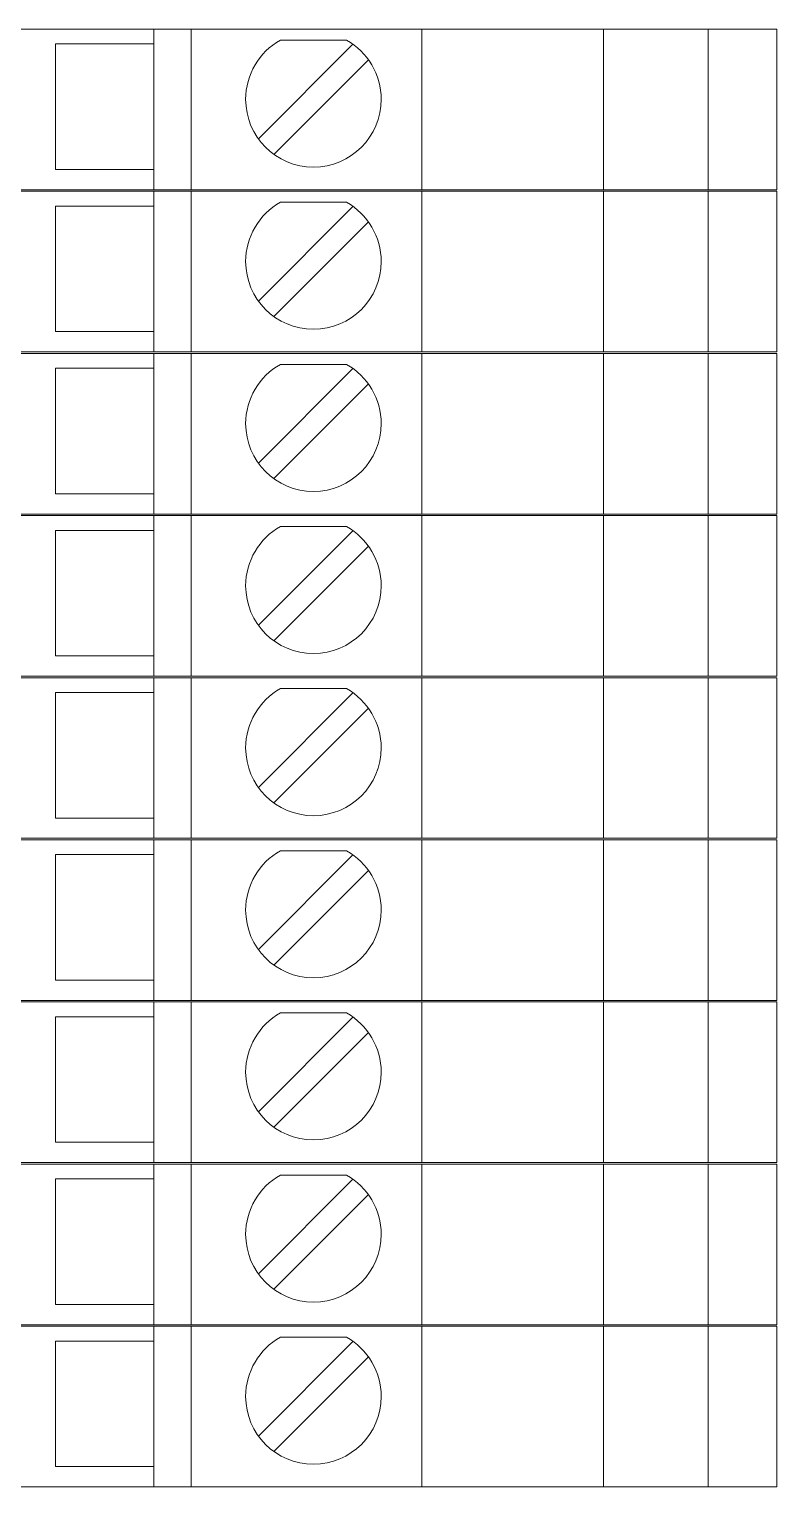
# Model space of a CAD drawing. Header units: millimetres. Extents: x 4962 to 7449, y 754 to 2938.
# Drawn here: x 5346.79 to 5370.79, y 2463.94 to 2510.69 of the extents above; entities that cross this region are included whole.
import ezdxf

# ---------------------------------------------------------------- set-up
doc = ezdxf.new("R2010")
doc.units = ezdxf.units.MM
doc.layers.add('000-PI-ORMAR', color=2, linetype='Continuous')

msp = doc.modelspace()

# ---------------------------------------------------------------- linework, layer by layer
at = {"layer": '000-PI-ORMAR', "color": 0, "linetype": 'ByBlock', "lineweight": 0}
for p, q in [((5342.792, 2510.693), (5350.792, 2510.693)), ((5350.792, 2510.693), (5350.792, 2510.693)), ((5350.792, 2510.693), (5351.992, 2510.693)), ((5350.792, 2510.693), (5350.792, 2505.543)), ((5351.992, 2510.693), (5359.392, 2510.693)), ((5351.992, 2510.693), (5351.992, 2505.543)), ((5359.392, 2510.693), (5361.966, 2510.693)), ((5359.392, 2510.693), (5359.392, 2505.543)), ((5364.474, 2510.693), (5361.966, 2510.693)), ((5362.792, 2510.693), (5362.792, 2510.693)), ((5363.092, 2510.693), (5363.092, 2510.693)), ((5363.992, 2510.693), (5363.992, 2510.693)), ((5364.858, 2510.693), (5364.474, 2510.693)), ((5364.858, 2510.693), (5367, 2510.693)), ((5365.231, 2510.693), (5365.231, 2505.543)), ((5366.542, 2510.693), (5366.542, 2510.693)), ((5367, 2510.693), (5368.592, 2510.693)), ((5368.592, 2510.693), (5368.592, 2510.693)), ((5368.592, 2510.693), (5369.792, 2510.693)), ((5368.592, 2510.693), (5368.592, 2505.543)), ((5369.292, 2510.693), (5369.292, 2510.693)), ((5369.792, 2510.693), (5369.792, 2510.693)), ((5369.792, 2510.693), (5370.109, 2510.693)), ((5370.792, 2510.693), (5370.109, 2510.693)), ((5370.792, 2510.693), (5370.792, 2510.693)), ((5370.792, 2510.693), (5370.792, 2505.543)), ((5347.642, 2506.193), (5347.642, 2510.218)), ((5347.642, 2510.218), (5350.792, 2510.218)), ((5347.642, 2510.218), (5347.642, 2510.218)), ((5350.792, 2510.218), (5350.792, 2510.218)), ((5357.187, 2510.209), (5354.152, 2507.173)), ((5354.858, 2510.343), (5354.858, 2510.343)), ((5356.976, 2510.343), (5354.858, 2510.343)), ((5356.976, 2510.343), (5356.976, 2510.343)), ((5357.187, 2510.209), (5357.187, 2510.209)), ((5351.992, 2509.743), (5351.992, 2507.143)), ((5351.992, 2509.743), (5351.992, 2509.743)), ((5354.647, 2506.678), (5357.682, 2509.714)), ((5357.682, 2509.714), (5357.682, 2509.714)), ((5351.992, 2507.143), (5351.992, 2507.143)), ((5354.152, 2507.173), (5354.152, 2507.173)), ((5354.647, 2506.678), (5354.647, 2506.678)), ((5350.792, 2506.193), (5347.642, 2506.193)), ((5347.642, 2506.193), (5347.642, 2506.193)), ((5350.792, 2506.193), (5350.792, 2506.193)), ((5342.792, 2505.543), (5350.792, 2505.543)), ((5342.792, 2505.493), (5350.792, 2505.493)), ((5350.792, 2505.543), (5351.992, 2505.543)), ((5350.792, 2505.543), (5350.792, 2505.543)), ((5350.792, 2505.493), (5350.792, 2505.493)), ((5350.792, 2505.493), (5351.992, 2505.493)), ((5350.792, 2505.493), (5350.792, 2500.343)), ((5351.992, 2505.543), (5359.392, 2505.543)), ((5351.992, 2505.493), (5359.392, 2505.493)), ((5351.992, 2505.493), (5351.992, 2500.343)), ((5359.392, 2505.543), (5361.966, 2505.543)), ((5359.392, 2505.493), (5361.966, 2505.493)), ((5359.392, 2505.493), (5359.392, 2500.343)), ((5361.966, 2505.543), (5364.474, 2505.543)), ((5364.474, 2505.493), (5361.966, 2505.493)), ((5362.792, 2505.493), (5362.792, 2505.493)), ((5363.092, 2505.543), (5363.092, 2505.543)), ((5363.092, 2505.493), (5363.092, 2505.493)), ((5363.992, 2505.543), (5363.992, 2505.543)), ((5363.992, 2505.493), (5363.992, 2505.493)), ((5364.474, 2505.543), (5364.858, 2505.543)), ((5364.858, 2505.493), (5364.474, 2505.493)), ((5364.858, 2505.543), (5367, 2505.543)), ((5364.858, 2505.493), (5367, 2505.493)), ((5365.231, 2505.493), (5365.231, 2500.343)), ((5366.542, 2505.543), (5366.542, 2505.543)), ((5366.542, 2505.493), (5366.542, 2505.493)), ((5367, 2505.543), (5368.592, 2505.543)), ((5367, 2505.493), (5368.592, 2505.493)), ((5368.592, 2505.543), (5369.792, 2505.543)), ((5368.592, 2505.543), (5368.592, 2505.543)), ((5368.592, 2505.493), (5368.592, 2505.493)), ((5368.592, 2505.493), (5369.792, 2505.493)), ((5368.592, 2505.493), (5368.592, 2500.343)), ((5369.292, 2505.493), (5369.292, 2505.493)), ((5369.792, 2505.543), (5370.109, 2505.543)), ((5369.792, 2505.543), (5369.792, 2505.543)), ((5369.792, 2505.493), (5369.792, 2505.493)), ((5369.792, 2505.493), (5370.109, 2505.493)), ((5370.792, 2505.543), (5370.109, 2505.543)), ((5370.792, 2505.493), (5370.109, 2505.493)), ((5370.792, 2505.543), (5370.792, 2505.543)), ((5370.792, 2505.493), (5370.792, 2505.493)), ((5370.792, 2505.493), (5370.792, 2500.343)), ((5347.642, 2500.993), (5347.642, 2505.018)), ((5347.642, 2505.018), (5350.792, 2505.018)), ((5347.642, 2505.018), (5347.642, 2505.018)), ((5350.792, 2505.018), (5350.792, 2505.018)), ((5357.187, 2505.009), (5354.152, 2501.973)), ((5354.858, 2505.143), (5354.858, 2505.143)), ((5356.976, 2505.143), (5354.858, 2505.143)), ((5356.976, 2505.143), (5356.976, 2505.143)), ((5357.187, 2505.009), (5357.187, 2505.009)), ((5351.992, 2504.543), (5351.992, 2501.943)), ((5351.992, 2504.543), (5351.992, 2504.543)), ((5354.647, 2501.478), (5357.682, 2504.514)), ((5357.682, 2504.514), (5357.682, 2504.514)), ((5351.992, 2501.943), (5351.992, 2501.943)), ((5354.152, 2501.973), (5354.152, 2501.973)), ((5354.647, 2501.478), (5354.647, 2501.478)), ((5350.792, 2500.993), (5347.642, 2500.993)), ((5347.642, 2500.993), (5347.642, 2500.993)), ((5350.792, 2500.993), (5350.792, 2500.993)), ((5342.792, 2500.343), (5350.792, 2500.343)), ((5342.792, 2500.293), (5350.792, 2500.293)), ((5350.792, 2500.343), (5351.992, 2500.343)), ((5350.792, 2500.343), (5350.792, 2500.343)), ((5350.792, 2500.293), (5350.792, 2500.293)), ((5350.792, 2500.293), (5351.992, 2500.293)), ((5350.792, 2500.293), (5350.792, 2495.143)), ((5351.992, 2500.343), (5359.392, 2500.343)), ((5351.992, 2500.293), (5359.392, 2500.293)), ((5351.992, 2500.293), (5351.992, 2495.143)), ((5359.392, 2500.343), (5361.966, 2500.343)), ((5359.392, 2500.293), (5361.966, 2500.293)), ((5359.392, 2500.293), (5359.392, 2495.143)), ((5361.966, 2500.343), (5364.474, 2500.343)), ((5364.474, 2500.293), (5361.966, 2500.293)), ((5362.792, 2500.293), (5362.792, 2500.293)), ((5363.092, 2500.343), (5363.092, 2500.343)), ((5363.092, 2500.293), (5363.092, 2500.293)), ((5363.992, 2500.343), (5363.992, 2500.343)), ((5363.992, 2500.293), (5363.992, 2500.293)), ((5364.474, 2500.343), (5364.858, 2500.343)), ((5364.858, 2500.293), (5364.474, 2500.293)), ((5364.858, 2500.343), (5367, 2500.343)), ((5364.858, 2500.293), (5367, 2500.293)), ((5365.231, 2500.293), (5365.231, 2495.143)), ((5366.542, 2500.343), (5366.542, 2500.343)), ((5366.542, 2500.293), (5366.542, 2500.293)), ((5367, 2500.343), (5368.592, 2500.343)), ((5367, 2500.293), (5368.592, 2500.293)), ((5368.592, 2500.343), (5369.792, 2500.343)), ((5368.592, 2500.343), (5368.592, 2500.343)), ((5368.592, 2500.293), (5368.592, 2500.293)), ((5368.592, 2500.293), (5369.792, 2500.293)), ((5368.592, 2500.293), (5368.592, 2495.143)), ((5369.292, 2500.293), (5369.292, 2500.293)), ((5369.792, 2500.343), (5370.109, 2500.343)), ((5369.792, 2500.343), (5369.792, 2500.343)), ((5369.792, 2500.293), (5369.792, 2500.293)), ((5369.792, 2500.293), (5370.109, 2500.293)), ((5370.792, 2500.343), (5370.109, 2500.343)), ((5370.792, 2500.293), (5370.109, 2500.293)), ((5370.792, 2500.343), (5370.792, 2500.343)), ((5370.792, 2500.293), (5370.792, 2500.293)), ((5370.792, 2500.293), (5370.792, 2495.143)), ((5347.642, 2495.793), (5347.642, 2499.818)), ((5347.642, 2499.818), (5350.792, 2499.818)), ((5347.642, 2499.818), (5347.642, 2499.818)), ((5350.792, 2499.818), (5350.792, 2499.818)), ((5357.187, 2499.809), (5354.152, 2496.773)), ((5354.858, 2499.943), (5354.858, 2499.943)), ((5356.976, 2499.943), (5354.858, 2499.943)), ((5356.976, 2499.943), (5356.976, 2499.943)), ((5357.187, 2499.809), (5357.187, 2499.809)), ((5351.992, 2499.343), (5351.992, 2496.743)), ((5351.992, 2499.343), (5351.992, 2499.343)), ((5354.647, 2496.278), (5357.682, 2499.314)), ((5357.682, 2499.314), (5357.682, 2499.314)), ((5351.992, 2496.743), (5351.992, 2496.743)), ((5354.152, 2496.773), (5354.152, 2496.773)), ((5354.647, 2496.278), (5354.647, 2496.278)), ((5350.792, 2495.793), (5347.642, 2495.793)), ((5347.642, 2495.793), (5347.642, 2495.793)), ((5350.792, 2495.793), (5350.792, 2495.793)), ((5342.792, 2495.143), (5350.792, 2495.143)), ((5342.792, 2495.093), (5350.792, 2495.093)), ((5350.792, 2495.143), (5351.992, 2495.143)), ((5350.792, 2495.143), (5350.792, 2495.143)), ((5350.792, 2495.093), (5350.792, 2495.093)), ((5350.792, 2495.093), (5351.992, 2495.093)), ((5350.792, 2495.093), (5350.792, 2489.943)), ((5351.992, 2495.143), (5359.392, 2495.143)), ((5351.992, 2495.093), (5359.392, 2495.093)), ((5351.992, 2495.093), (5351.992, 2489.943)), ((5359.392, 2495.143), (5361.966, 2495.143)), ((5359.392, 2495.093), (5361.966, 2495.093)), ((5359.392, 2495.093), (5359.392, 2489.943)), ((5361.966, 2495.143), (5364.474, 2495.143)), ((5364.474, 2495.093), (5361.966, 2495.093)), ((5362.792, 2495.093), (5362.792, 2495.093)), ((5363.092, 2495.143), (5363.092, 2495.143)), ((5363.092, 2495.093), (5363.092, 2495.093)), ((5363.992, 2495.143), (5363.992, 2495.143)), ((5363.992, 2495.093), (5363.992, 2495.093)), ((5364.474, 2495.143), (5364.858, 2495.143)), ((5364.858, 2495.093), (5364.474, 2495.093)), ((5364.858, 2495.143), (5367, 2495.143)), ((5364.858, 2495.093), (5367, 2495.093)), ((5365.231, 2495.093), (5365.231, 2489.943)), ((5366.542, 2495.143), (5366.542, 2495.143)), ((5366.542, 2495.093), (5366.542, 2495.093)), ((5367, 2495.143), (5368.592, 2495.143)), ((5367, 2495.093), (5368.592, 2495.093)), ((5368.592, 2495.143), (5369.792, 2495.143)), ((5368.592, 2495.143), (5368.592, 2495.143)), ((5368.592, 2495.093), (5368.592, 2495.093)), ((5368.592, 2495.093), (5369.792, 2495.093)), ((5368.592, 2495.093), (5368.592, 2489.943)), ((5369.292, 2495.093), (5369.292, 2495.093)), ((5369.792, 2495.143), (5370.109, 2495.143)), ((5369.792, 2495.143), (5369.792, 2495.143)), ((5369.792, 2495.093), (5369.792, 2495.093)), ((5369.792, 2495.093), (5370.109, 2495.093)), ((5370.792, 2495.143), (5370.109, 2495.143)), ((5370.792, 2495.093), (5370.109, 2495.093)), ((5370.792, 2495.143), (5370.792, 2495.143)), ((5370.792, 2495.093), (5370.792, 2495.093)), ((5370.792, 2495.093), (5370.792, 2489.943)), ((5347.642, 2490.593), (5347.642, 2494.618)), ((5347.642, 2494.618), (5350.792, 2494.618)), ((5347.642, 2494.618), (5347.642, 2494.618)), ((5350.792, 2494.618), (5350.792, 2494.618)), ((5357.187, 2494.609), (5354.152, 2491.573)), ((5354.858, 2494.743), (5354.858, 2494.743)), ((5356.976, 2494.743), (5354.858, 2494.743)), ((5356.976, 2494.743), (5356.976, 2494.743)), ((5357.187, 2494.609), (5357.187, 2494.609)), ((5351.992, 2494.143), (5351.992, 2491.543)), ((5351.992, 2494.143), (5351.992, 2494.143)), ((5354.647, 2491.078), (5357.682, 2494.114)), ((5357.682, 2494.114), (5357.682, 2494.114)), ((5351.992, 2491.543), (5351.992, 2491.543)), ((5354.152, 2491.573), (5354.152, 2491.573)), ((5354.647, 2491.078), (5354.647, 2491.078)), ((5350.792, 2490.593), (5347.642, 2490.593)), ((5347.642, 2490.593), (5347.642, 2490.593)), ((5350.792, 2490.593), (5350.792, 2490.593)), ((5342.792, 2489.943), (5350.792, 2489.943)), ((5350.792, 2489.943), (5351.992, 2489.943)), ((5350.792, 2489.943), (5350.792, 2489.943)), ((5351.992, 2489.943), (5359.392, 2489.943)), ((5359.392, 2489.943), (5361.966, 2489.943)), ((5361.966, 2489.943), (5364.474, 2489.943)), ((5363.092, 2489.943), (5363.092, 2489.943)), ((5363.992, 2489.943), (5363.992, 2489.943)), ((5364.474, 2489.943), (5364.858, 2489.943)), ((5364.858, 2489.943), (5367, 2489.943)), ((5366.542, 2489.943), (5366.542, 2489.943)), ((5367, 2489.943), (5368.592, 2489.943)), ((5368.592, 2489.943), (5369.792, 2489.943)), ((5368.592, 2489.943), (5368.592, 2489.943)), ((5369.792, 2489.943), (5370.109, 2489.943)), ((5369.792, 2489.943), (5369.792, 2489.943)), ((5370.792, 2489.943), (5370.109, 2489.943)), ((5370.792, 2489.943), (5370.792, 2489.943)), ((5342.792, 2489.893), (5350.792, 2489.893)), ((5350.792, 2489.893), (5350.792, 2489.893)), ((5350.792, 2489.893), (5351.992, 2489.893)), ((5350.792, 2489.893), (5350.792, 2484.743)), ((5351.992, 2489.893), (5359.392, 2489.893)), ((5351.992, 2489.893), (5351.992, 2484.743)), ((5354.858, 2489.543), (5354.858, 2489.543)), ((5356.976, 2489.543), (5354.858, 2489.543)), ((5356.976, 2489.543), (5356.976, 2489.543)), ((5359.392, 2489.893), (5361.966, 2489.893)), ((5359.392, 2489.893), (5359.392, 2484.743)), ((5364.474, 2489.893), (5361.966, 2489.893)), ((5362.792, 2489.893), (5362.792, 2489.893)), ((5363.092, 2489.893), (5363.092, 2489.893)), ((5363.992, 2489.893), (5363.992, 2489.893)), ((5364.858, 2489.893), (5364.474, 2489.893)), ((5364.858, 2489.893), (5367, 2489.893)), ((5365.231, 2489.893), (5365.231, 2484.743)), ((5366.542, 2489.893), (5366.542, 2489.893)), ((5367, 2489.893), (5368.592, 2489.893)), ((5368.592, 2489.893), (5368.592, 2489.893)), ((5368.592, 2489.893), (5369.792, 2489.893)), ((5368.592, 2489.893), (5368.592, 2484.743)), ((5369.292, 2489.893), (5369.292, 2489.893)), ((5369.792, 2489.893), (5369.792, 2489.893)), ((5369.792, 2489.893), (5370.109, 2489.893)), ((5370.792, 2489.893), (5370.109, 2489.893)), ((5370.792, 2489.893), (5370.792, 2489.893)), ((5370.792, 2489.893), (5370.792, 2484.743)), ((5347.642, 2485.393), (5347.642, 2489.418)), ((5347.642, 2489.418), (5350.792, 2489.418)), ((5347.642, 2489.418), (5347.642, 2489.418)), ((5350.792, 2489.418), (5350.792, 2489.418)), ((5357.187, 2489.409), (5354.152, 2486.373)), ((5357.187, 2489.409), (5357.187, 2489.409)), ((5351.992, 2488.943), (5351.992, 2486.343)), ((5351.992, 2488.943), (5351.992, 2488.943)), ((5354.647, 2485.878), (5357.682, 2488.914)), ((5357.682, 2488.914), (5357.682, 2488.914)), ((5351.992, 2486.343), (5351.992, 2486.343)), ((5354.152, 2486.373), (5354.152, 2486.373)), ((5354.647, 2485.878), (5354.647, 2485.878)), ((5350.792, 2485.393), (5347.642, 2485.393)), ((5347.642, 2485.393), (5347.642, 2485.393)), ((5350.792, 2485.393), (5350.792, 2485.393)), ((5342.792, 2484.743), (5350.792, 2484.743)), ((5342.792, 2484.693), (5350.792, 2484.693)), ((5350.792, 2484.743), (5351.992, 2484.743)), ((5350.792, 2484.743), (5350.792, 2484.743)), ((5350.792, 2484.693), (5350.792, 2484.693)), ((5350.792, 2484.693), (5351.992, 2484.693)), ((5350.792, 2484.693), (5350.792, 2479.543)), ((5351.992, 2484.743), (5359.392, 2484.743)), ((5351.992, 2484.693), (5359.392, 2484.693)), ((5351.992, 2484.693), (5351.992, 2479.543)), ((5354.858, 2484.343), (5354.858, 2484.343)), ((5356.976, 2484.343), (5354.858, 2484.343)), ((5356.976, 2484.343), (5356.976, 2484.343)), ((5359.392, 2484.743), (5361.966, 2484.743)), ((5359.392, 2484.693), (5361.966, 2484.693)), ((5359.392, 2484.693), (5359.392, 2479.543)), ((5361.966, 2484.743), (5364.474, 2484.743)), ((5364.474, 2484.693), (5361.966, 2484.693)), ((5362.792, 2484.693), (5362.792, 2484.693)), ((5363.092, 2484.743), (5363.092, 2484.743)), ((5363.092, 2484.693), (5363.092, 2484.693)), ((5363.992, 2484.743), (5363.992, 2484.743)), ((5363.992, 2484.693), (5363.992, 2484.693)), ((5364.474, 2484.743), (5364.858, 2484.743)), ((5364.858, 2484.693), (5364.474, 2484.693)), ((5364.858, 2484.743), (5367, 2484.743)), ((5364.858, 2484.693), (5367, 2484.693)), ((5365.231, 2484.693), (5365.231, 2479.543)), ((5366.542, 2484.743), (5366.542, 2484.743)), ((5366.542, 2484.693), (5366.542, 2484.693)), ((5367, 2484.743), (5368.592, 2484.743)), ((5367, 2484.693), (5368.592, 2484.693)), ((5368.592, 2484.743), (5369.792, 2484.743)), ((5368.592, 2484.743), (5368.592, 2484.743)), ((5368.592, 2484.693), (5368.592, 2484.693)), ((5368.592, 2484.693), (5369.792, 2484.693)), ((5368.592, 2484.693), (5368.592, 2479.543)), ((5369.292, 2484.693), (5369.292, 2484.693)), ((5369.792, 2484.743), (5370.109, 2484.743)), ((5369.792, 2484.743), (5369.792, 2484.743)), ((5369.792, 2484.693), (5369.792, 2484.693)), ((5369.792, 2484.693), (5370.109, 2484.693)), ((5370.792, 2484.743), (5370.109, 2484.743)), ((5370.792, 2484.693), (5370.109, 2484.693)), ((5370.792, 2484.743), (5370.792, 2484.743)), ((5370.792, 2484.693), (5370.792, 2484.693)), ((5370.792, 2484.693), (5370.792, 2479.543)), ((5347.642, 2480.193), (5347.642, 2484.218)), ((5347.642, 2484.218), (5350.792, 2484.218)), ((5347.642, 2484.218), (5347.642, 2484.218)), ((5350.792, 2484.218), (5350.792, 2484.218)), ((5357.187, 2484.209), (5354.152, 2481.173)), ((5357.187, 2484.209), (5357.187, 2484.209)), ((5351.992, 2483.743), (5351.992, 2481.143)), ((5351.992, 2483.743), (5351.992, 2483.743)), ((5354.647, 2480.678), (5357.682, 2483.714)), ((5357.682, 2483.714), (5357.682, 2483.714)), ((5351.992, 2481.143), (5351.992, 2481.143)), ((5354.152, 2481.173), (5354.152, 2481.173)), ((5354.647, 2480.678), (5354.647, 2480.678)), ((5350.792, 2480.193), (5347.642, 2480.193)), ((5347.642, 2480.193), (5347.642, 2480.193)), ((5350.792, 2480.193), (5350.792, 2480.193)), ((5342.792, 2479.543), (5350.792, 2479.543)), ((5342.792, 2479.493), (5350.792, 2479.493)), ((5350.792, 2479.543), (5351.992, 2479.543)), ((5350.792, 2479.543), (5350.792, 2479.543)), ((5350.792, 2479.493), (5350.792, 2479.493)), ((5350.792, 2479.493), (5351.992, 2479.493)), ((5350.792, 2479.493), (5350.792, 2474.343)), ((5351.992, 2479.543), (5359.392, 2479.543)), ((5351.992, 2479.493), (5359.392, 2479.493)), ((5351.992, 2479.493), (5351.992, 2474.343)), ((5359.392, 2479.543), (5361.966, 2479.543)), ((5359.392, 2479.493), (5361.966, 2479.493)), ((5359.392, 2479.493), (5359.392, 2474.343)), ((5361.966, 2479.543), (5364.474, 2479.543)), ((5364.474, 2479.493), (5361.966, 2479.493)), ((5362.792, 2479.493), (5362.792, 2479.493)), ((5363.092, 2479.543), (5363.092, 2479.543)), ((5363.092, 2479.493), (5363.092, 2479.493)), ((5363.992, 2479.543), (5363.992, 2479.543)), ((5363.992, 2479.493), (5363.992, 2479.493)), ((5364.474, 2479.543), (5364.858, 2479.543)), ((5364.858, 2479.493), (5364.474, 2479.493)), ((5364.858, 2479.543), (5367, 2479.543)), ((5364.858, 2479.493), (5367, 2479.493)), ((5365.231, 2479.493), (5365.231, 2474.343)), ((5366.542, 2479.543), (5366.542, 2479.543)), ((5366.542, 2479.493), (5366.542, 2479.493)), ((5367, 2479.543), (5368.592, 2479.543)), ((5367, 2479.493), (5368.592, 2479.493)), ((5368.592, 2479.543), (5369.792, 2479.543)), ((5368.592, 2479.543), (5368.592, 2479.543)), ((5368.592, 2479.493), (5368.592, 2479.493)), ((5368.592, 2479.493), (5369.792, 2479.493)), ((5368.592, 2479.493), (5368.592, 2474.343)), ((5369.292, 2479.493), (5369.292, 2479.493)), ((5369.792, 2479.543), (5370.109, 2479.543)), ((5369.792, 2479.543), (5369.792, 2479.543)), ((5369.792, 2479.493), (5369.792, 2479.493)), ((5369.792, 2479.493), (5370.109, 2479.493)), ((5370.792, 2479.543), (5370.109, 2479.543)), ((5370.792, 2479.493), (5370.109, 2479.493)), ((5370.792, 2479.543), (5370.792, 2479.543)), ((5370.792, 2479.493), (5370.792, 2479.493)), ((5370.792, 2479.493), (5370.792, 2474.343)), ((5347.642, 2474.993), (5347.642, 2479.018)), ((5347.642, 2479.018), (5350.792, 2479.018)), ((5347.642, 2479.018), (5347.642, 2479.018)), ((5350.792, 2479.018), (5350.792, 2479.018)), ((5357.187, 2479.009), (5354.152, 2475.973)), ((5354.858, 2479.143), (5354.858, 2479.143)), ((5356.976, 2479.143), (5354.858, 2479.143)), ((5356.976, 2479.143), (5356.976, 2479.143)), ((5357.187, 2479.009), (5357.187, 2479.009)), ((5351.992, 2478.543), (5351.992, 2475.943)), ((5351.992, 2478.543), (5351.992, 2478.543)), ((5354.647, 2475.478), (5357.682, 2478.514)), ((5357.682, 2478.514), (5357.682, 2478.514)), ((5351.992, 2475.943), (5351.992, 2475.943)), ((5354.152, 2475.973), (5354.152, 2475.973)), ((5354.647, 2475.478), (5354.647, 2475.478)), ((5350.792, 2474.993), (5347.642, 2474.993)), ((5347.642, 2474.993), (5347.642, 2474.993)), ((5350.792, 2474.993), (5350.792, 2474.993)), ((5342.792, 2474.343), (5350.792, 2474.343)), ((5342.792, 2474.293), (5350.792, 2474.293)), ((5350.792, 2474.343), (5351.992, 2474.343)), ((5350.792, 2474.343), (5350.792, 2474.343)), ((5350.792, 2474.293), (5350.792, 2474.293)), ((5350.792, 2474.293), (5351.992, 2474.293)), ((5350.792, 2474.293), (5350.792, 2469.143)), ((5351.992, 2474.343), (5359.392, 2474.343)), ((5351.992, 2474.293), (5359.392, 2474.293)), ((5351.992, 2474.293), (5351.992, 2469.143)), ((5359.392, 2474.343), (5361.966, 2474.343)), ((5359.392, 2474.293), (5361.966, 2474.293)), ((5359.392, 2474.293), (5359.392, 2469.143)), ((5361.966, 2474.343), (5364.474, 2474.343)), ((5364.474, 2474.293), (5361.966, 2474.293)), ((5362.792, 2474.293), (5362.792, 2474.293)), ((5363.092, 2474.343), (5363.092, 2474.343)), ((5363.092, 2474.293), (5363.092, 2474.293)), ((5363.992, 2474.343), (5363.992, 2474.343)), ((5363.992, 2474.293), (5363.992, 2474.293)), ((5364.474, 2474.343), (5364.858, 2474.343)), ((5364.858, 2474.293), (5364.474, 2474.293)), ((5364.858, 2474.343), (5367, 2474.343)), ((5364.858, 2474.293), (5367, 2474.293)), ((5365.231, 2474.293), (5365.231, 2469.143)), ((5366.542, 2474.343), (5366.542, 2474.343)), ((5366.542, 2474.293), (5366.542, 2474.293)), ((5367, 2474.343), (5368.592, 2474.343)), ((5367, 2474.293), (5368.592, 2474.293)), ((5368.592, 2474.343), (5369.792, 2474.343)), ((5368.592, 2474.343), (5368.592, 2474.343)), ((5368.592, 2474.293), (5368.592, 2474.293)), ((5368.592, 2474.293), (5369.792, 2474.293)), ((5368.592, 2474.293), (5368.592, 2469.143)), ((5369.292, 2474.293), (5369.292, 2474.293)), ((5369.792, 2474.343), (5370.109, 2474.343)), ((5369.792, 2474.343), (5369.792, 2474.343)), ((5369.792, 2474.293), (5369.792, 2474.293)), ((5369.792, 2474.293), (5370.109, 2474.293)), ((5370.792, 2474.343), (5370.109, 2474.343)), ((5370.792, 2474.293), (5370.109, 2474.293)), ((5370.792, 2474.343), (5370.792, 2474.343)), ((5370.792, 2474.293), (5370.792, 2474.293)), ((5370.792, 2474.293), (5370.792, 2469.143)), ((5347.642, 2469.793), (5347.642, 2473.818)), ((5347.642, 2473.818), (5350.792, 2473.818)), ((5347.642, 2473.818), (5347.642, 2473.818)), ((5350.792, 2473.818), (5350.792, 2473.818)), ((5357.187, 2473.809), (5354.152, 2470.773)), ((5354.858, 2473.943), (5354.858, 2473.943)), ((5356.976, 2473.943), (5354.858, 2473.943)), ((5356.976, 2473.943), (5356.976, 2473.943)), ((5357.187, 2473.809), (5357.187, 2473.809)), ((5351.992, 2473.343), (5351.992, 2470.743)), ((5351.992, 2473.343), (5351.992, 2473.343)), ((5354.647, 2470.278), (5357.682, 2473.314)), ((5357.682, 2473.314), (5357.682, 2473.314)), ((5351.992, 2470.743), (5351.992, 2470.743)), ((5354.152, 2470.773), (5354.152, 2470.773)), ((5354.647, 2470.278), (5354.647, 2470.278)), ((5350.792, 2469.793), (5347.642, 2469.793)), ((5347.642, 2469.793), (5347.642, 2469.793)), ((5350.792, 2469.793), (5350.792, 2469.793)), ((5342.792, 2469.143), (5350.792, 2469.143)), ((5342.792, 2469.093), (5350.792, 2469.093)), ((5350.792, 2469.143), (5351.992, 2469.143)), ((5350.792, 2469.143), (5350.792, 2469.143)), ((5350.792, 2469.093), (5350.792, 2469.093)), ((5350.792, 2469.093), (5351.992, 2469.093)), ((5350.792, 2469.093), (5350.792, 2463.943)), ((5351.992, 2469.143), (5359.392, 2469.143)), ((5351.992, 2469.093), (5359.392, 2469.093)), ((5351.992, 2469.093), (5351.992, 2463.943)), ((5359.392, 2469.143), (5361.966, 2469.143)), ((5359.392, 2469.093), (5361.966, 2469.093)), ((5359.392, 2469.093), (5359.392, 2463.943)), ((5361.966, 2469.143), (5364.474, 2469.143)), ((5364.474, 2469.093), (5361.966, 2469.093)), ((5362.792, 2469.093), (5362.792, 2469.093)), ((5363.092, 2469.143), (5363.092, 2469.143)), ((5363.092, 2469.093), (5363.092, 2469.093)), ((5363.992, 2469.143), (5363.992, 2469.143)), ((5363.992, 2469.093), (5363.992, 2469.093)), ((5364.474, 2469.143), (5364.858, 2469.143)), ((5364.858, 2469.093), (5364.474, 2469.093)), ((5364.858, 2469.143), (5367, 2469.143)), ((5364.858, 2469.093), (5367, 2469.093)), ((5365.231, 2469.093), (5365.231, 2463.943)), ((5366.542, 2469.143), (5366.542, 2469.143)), ((5366.542, 2469.093), (5366.542, 2469.093)), ((5367, 2469.143), (5368.592, 2469.143)), ((5367, 2469.093), (5368.592, 2469.093)), ((5368.592, 2469.143), (5369.792, 2469.143)), ((5368.592, 2469.143), (5368.592, 2469.143)), ((5368.592, 2469.093), (5368.592, 2469.093)), ((5368.592, 2469.093), (5369.792, 2469.093)), ((5368.592, 2469.093), (5368.592, 2463.943)), ((5369.292, 2469.093), (5369.292, 2469.093)), ((5369.792, 2469.143), (5370.109, 2469.143)), ((5369.792, 2469.143), (5369.792, 2469.143)), ((5369.792, 2469.093), (5369.792, 2469.093)), ((5369.792, 2469.093), (5370.109, 2469.093)), ((5370.792, 2469.143), (5370.109, 2469.143)), ((5370.792, 2469.093), (5370.109, 2469.093)), ((5370.792, 2469.143), (5370.792, 2469.143)), ((5370.792, 2469.093), (5370.792, 2469.093)), ((5370.792, 2469.093), (5370.792, 2463.943)), ((5347.642, 2464.593), (5347.642, 2468.618)), ((5347.642, 2468.618), (5350.792, 2468.618)), ((5347.642, 2468.618), (5347.642, 2468.618)), ((5350.792, 2468.618), (5350.792, 2468.618)), ((5357.187, 2468.609), (5354.152, 2465.573)), ((5354.858, 2468.743), (5354.858, 2468.743)), ((5356.976, 2468.743), (5354.858, 2468.743)), ((5356.976, 2468.743), (5356.976, 2468.743)), ((5357.187, 2468.609), (5357.187, 2468.609)), ((5351.992, 2468.143), (5351.992, 2465.543)), ((5351.992, 2468.143), (5351.992, 2468.143)), ((5354.647, 2465.078), (5357.682, 2468.114)), ((5357.682, 2468.114), (5357.682, 2468.114)), ((5351.992, 2465.543), (5351.992, 2465.543)), ((5354.152, 2465.573), (5354.152, 2465.573)), ((5354.647, 2465.078), (5354.647, 2465.078)), ((5350.792, 2464.593), (5347.642, 2464.593)), ((5347.642, 2464.593), (5347.642, 2464.593)), ((5350.792, 2464.593), (5350.792, 2464.593)), ((5342.792, 2463.943), (5350.792, 2463.943)), ((5350.792, 2463.943), (5351.992, 2463.943)), ((5350.792, 2463.943), (5350.792, 2463.943)), ((5351.992, 2463.943), (5359.392, 2463.943)), ((5359.392, 2463.943), (5361.966, 2463.943)), ((5361.966, 2463.943), (5364.474, 2463.943)), ((5363.092, 2463.943), (5363.092, 2463.943)), ((5363.992, 2463.943), (5363.992, 2463.943)), ((5364.474, 2463.943), (5364.858, 2463.943)), ((5364.858, 2463.943), (5367, 2463.943)), ((5366.542, 2463.943), (5366.542, 2463.943)), ((5367, 2463.943), (5368.592, 2463.943)), ((5368.592, 2463.943), (5369.792, 2463.943)), ((5368.592, 2463.943), (5368.592, 2463.943)), ((5369.792, 2463.943), (5370.109, 2463.943)), ((5369.792, 2463.943), (5369.792, 2463.943)), ((5370.792, 2463.943), (5370.109, 2463.943)), ((5370.792, 2463.943), (5370.792, 2463.943))]:
    msp.add_line(p, q, dxfattribs=at)
for centre, start, end in [((5355.917, 2508.443), 119.1246, 180), ((5355.917, 2508.443), 0, 60.8754), ((5355.917, 2508.443), 180, 0), ((5355.917, 2503.243), 119.1246, 180), ((5355.917, 2503.243), 0, 60.8754), ((5355.917, 2503.243), 180, 0), ((5355.917, 2498.043), 119.1246, 180), ((5355.917, 2498.043), 0, 60.8754), ((5355.917, 2498.043), 180, 0), ((5355.917, 2492.843), 119.1246, 180), ((5355.917, 2492.843), 0, 60.8754), ((5355.917, 2492.843), 180, 0), ((5355.917, 2487.643), 119.1246, 180), ((5355.917, 2487.643), 0, 60.8754), ((5355.917, 2487.643), 180, 0), ((5355.917, 2482.443), 119.1246, 180), ((5355.917, 2482.443), 0, 60.8754), ((5355.917, 2482.443), 180, 0), ((5355.917, 2477.243), 119.1246, 180), ((5355.917, 2477.243), 0, 60.8754), ((5355.917, 2477.243), 180, 0), ((5355.917, 2472.043), 119.1246, 180), ((5355.917, 2472.043), 0, 60.8754), ((5355.917, 2472.043), 180, 0), ((5355.917, 2466.843), 119.1246, 180), ((5355.917, 2466.843), 0, 60.8754), ((5355.917, 2466.843), 180, 0)]:
    msp.add_arc(centre, 2.175, start, end, dxfattribs=at)

doc.saveas('drawing.dxf')
